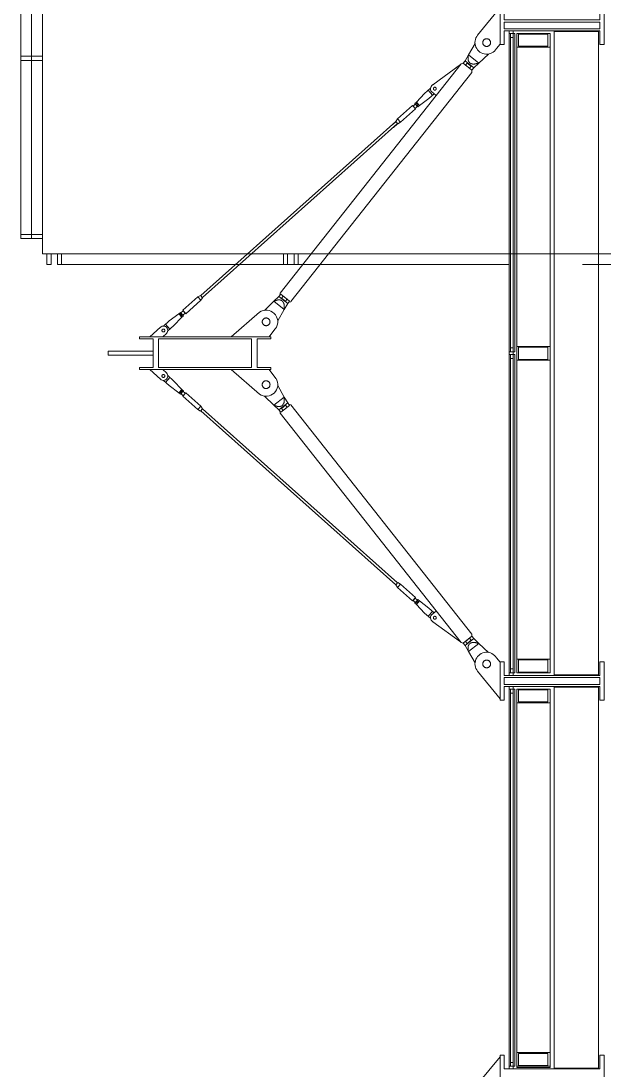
# Model space of a CAD drawing. Header units: inches. Extents: x -3410 to 5259, y -1080 to 3208.
# Drawn here: x -2204.5 to -2097.8, y 2561.6 to 2753.6 of the extents above; entities that cross this region are included whole.
import ezdxf

# ---------------------------------------------------------------- set-up
doc = ezdxf.new("R2010")
doc.units = ezdxf.units.IN
doc.header["$LTSCALE"] = 48
doc.header["$MEASUREMENT"] = 0
doc.layers.add('Venue-Walls and Doors', color=7, linetype='Continuous', lineweight=5)

msp = doc.modelspace()

# ---------------------------------------------------------------- linework, layer by layer
at = {"layer": 'Venue-Walls and Doors', "linetype": 'Continuous'}
for p, q in [((-2200.58, 2914.22), (-2200.58, 2710.97)), ((-2204.52, 2713.72), (-2204.52, 2911.72)), ((-2202.58, 2713.72), (-2202.58, 2911.72)), ((-2116.83, 2756), (-2120.96, 2750.95)), ((-2115.18, 2751.75), (-2114.43, 2751.75)), ((-2115.18, 2751.75), (-2115.18, 2633.75)), ((-2114.43, 2633.75), (-2114.43, 2751.75)), ((-2114.18, 2751.25), (-2115.18, 2751.25)), ((-2114.93, 2693), (-2114.93, 2751.25)), ((-2114.93, 2750.54), (-2114.43, 2750.54)), ((-2114.18, 2751.25), (-2114.18, 2693)), ((-2113.81, 2751.25), (-2107.68, 2751.25)), ((-2113.81, 2751.25), (-2113.81, 2634.24)), ((-2121.43, 2749.43), (-2122.64, 2747.34)), ((-2116.83, 2749.31), (-2117.5, 2748.5)), ((-2107.68, 2748.75), (-2113.81, 2748.75)), ((-2204.52, 2747.1), (-2200.58, 2747.1)), ((-2200.58, 2746.35), (-2204.52, 2746.35)), ((-2157.12, 2703.74), (-2123.99, 2745.69)), ((-2123.61, 2745.82), (-2123.99, 2745.69)), ((-2123.26, 2746.26), (-2123.6, 2745.82)), ((-2123.6, 2745.82), (-2122, 2744.55)), ((-2122.64, 2747.34), (-2123.26, 2746.26)), ((-2121.66, 2744.99), (-2123.26, 2746.26)), ((-2122.89, 2745.84), (-2123.17, 2745.48)), ((-2122.15, 2745.26), (-2122.89, 2745.84)), ((-2120.75, 2745.84), (-2122.65, 2747.35)), ((-2120.75, 2745.84), (-2121.66, 2744.99)), ((-2118.99, 2747.51), (-2120.75, 2745.84)), ((-2155.15, 2702.19), (-2122.02, 2744.16)), ((-2124.1, 2745.58), (-2129.13, 2741.89)), ((-2123.17, 2745.48), (-2122.43, 2744.9)), ((-2122.43, 2744.9), (-2122.15, 2745.26)), ((-2122, 2744.55), (-2122.02, 2744.15)), ((-2122, 2744.55), (-2121.66, 2744.99)), ((-2132.17, 2738.7), (-2130.66, 2740.29)), ((-2130.66, 2740.29), (-2129.58, 2741.25)), ((-2129.99, 2740.89), (-2129.19, 2740)), ((-2129.87, 2739.4), (-2128.91, 2740.25)), ((-2128.53, 2739.95), (-2129.39, 2740.63)), ((-2135.62, 2735.63), (-2132.87, 2738.08)), ((-2132.87, 2738.08), (-2132.31, 2737.46)), ((-2132.78, 2737.98), (-2132.36, 2738.36)), ((-2132.4, 2737.56), (-2132.78, 2737.98)), ((-2132.44, 2738.46), (-2132.17, 2738.7)), ((-2131.89, 2737.84), (-2132.44, 2738.46)), ((-2131.98, 2737.94), (-2132.4, 2737.56)), ((-2132.36, 2738.36), (-2131.98, 2737.94)), ((-2132.29, 2738.29), (-2132.07, 2738.49)), ((-2132.04, 2738.01), (-2132.29, 2738.29)), ((-2132.17, 2738.7), (-2131.62, 2738.08)), ((-2132.07, 2738.49), (-2131.82, 2738.21)), ((-2131.82, 2738.21), (-2132.04, 2738.01)), ((-2131.62, 2738.08), (-2131.89, 2737.84)), ((-2131.62, 2738.08), (-2129.87, 2739.4)), ((-2132.31, 2737.46), (-2135.06, 2735.01)), ((-2135.95, 2735.15), (-2171.64, 2703.31)), ((-2171.31, 2702.94), (-2135.62, 2734.78)), ((-2136.68, 2734.46), (-2135.93, 2735.13)), ((-2135.6, 2734.75), (-2136.35, 2734.08)), ((-2135.95, 2735.15), (-2135.62, 2735.63)), ((-2135.95, 2735.15), (-2135.58, 2734.73)), ((-2135.06, 2735.01), (-2135.62, 2735.63)), ((-2135.58, 2734.73), (-2135.06, 2735.01)), ((-2200.58, 2714.47), (-2204.52, 2714.47)), ((-2204.52, 2713.72), (-2200.58, 2713.72)), ((-2200.58, 2710.97), (-2013.83, 2710.97)), ((-2199.77, 2708.97), (-2199.77, 2710.97)), ((-2199.02, 2710.97), (-2199.02, 2708.97)), ((-2197.83, 2708.97), (-2197.83, 2710.97)), ((-2197.08, 2710.97), (-2197.08, 2708.97)), ((-2156.5, 2708.97), (-2156.5, 2710.97)), ((-2155.75, 2710.97), (-2155.75, 2708.97)), ((-2154.56, 2708.97), (-2154.56, 2710.97)), ((-2153.81, 2710.97), (-2153.81, 2708.97)), ((-2199.02, 2708.97), (-2199.77, 2708.97)), ((-2115.18, 2708.97), (-2197.83, 2708.97)), ((-2019.42, 2708.97), (-2101.79, 2708.97)), ((-2157.32, 2703.12), (-2156.98, 2703.55)), ((-2157.15, 2703.34), (-2157.12, 2703.74)), ((-2156.98, 2703.55), (-2155.37, 2702.28)), ((-2172.18, 2703.06), (-2174.93, 2700.61)), ((-2174.38, 2699.99), (-2171.63, 2702.44)), ((-2171.67, 2703.34), (-2172.18, 2703.06)), ((-2171.63, 2702.44), (-2172.18, 2703.06)), ((-2171.67, 2703.34), (-2171.29, 2702.91)), ((-2171.29, 2702.91), (-2171.63, 2702.44)), ((-2159.99, 2700.6), (-2158.23, 2702.26)), ((-2156.34, 2700.76), (-2158.24, 2702.27)), ((-2158.23, 2702.26), (-2157.32, 2703.12)), ((-2155.71, 2701.85), (-2157.32, 2703.12)), ((-2156.83, 2702.85), (-2156.55, 2703.21)), ((-2156.09, 2702.26), (-2156.83, 2702.85)), ((-2156.55, 2703.21), (-2155.81, 2702.62)), ((-2156.34, 2700.76), (-2155.71, 2701.85)), ((-2155.81, 2702.62), (-2156.09, 2702.26)), ((-2155.37, 2702.28), (-2155.71, 2701.85)), ((-2155.54, 2702.07), (-2155.16, 2702.18)), ((-2175.63, 2699.99), (-2177.38, 2698.67)), ((-2175.36, 2700.23), (-2175.62, 2699.99)), ((-2175.62, 2699.99), (-2175.07, 2699.37)), ((-2175.21, 2700.06), (-2175.43, 2699.87)), ((-2175.43, 2699.87), (-2175.17, 2699.58)), ((-2175.43, 2699.87), (-2174.95, 2699.78)), ((-2174.8, 2699.61), (-2175.36, 2700.23)), ((-2174.84, 2700.51), (-2175.27, 2700.13)), ((-2175.27, 2700.13), (-2174.89, 2699.71)), ((-2174.95, 2699.78), (-2175.21, 2700.06)), ((-2175.21, 2700.06), (-2175.17, 2699.58)), ((-2175.17, 2699.58), (-2174.95, 2699.78)), ((-2175.07, 2699.37), (-2174.8, 2699.61)), ((-2174.93, 2700.61), (-2174.38, 2699.99)), ((-2174.89, 2699.71), (-2174.46, 2700.09)), ((-2174.46, 2700.09), (-2174.84, 2700.51)), ((-2166.08, 2695.75), (-2160.86, 2700.25)), ((-2157.54, 2698.67), (-2156.34, 2700.76)), ((-2177.38, 2698.67), (-2178.46, 2697.71)), ((-2178.05, 2698.07), (-2177.26, 2697.18)), ((-2176.59, 2697.78), (-2177.66, 2696.83)), ((-2175.08, 2699.37), (-2176.59, 2697.78)), ((-2180.96, 2695.75), (-2178.98, 2697.52)), ((-2178.56, 2695.75), (-2177.89, 2696.34)), ((-2159.08, 2695.75), (-2157.86, 2697.37)), ((-2107.68, 2694), (-2113.81, 2694)), ((-2115.18, 2693), (-2114.18, 2693)), ((-2114.18, 2692.5), (-2115.18, 2692.5)), ((-2114.93, 2693.71), (-2114.43, 2693.71)), ((-2114.93, 2634.24), (-2114.93, 2692.5)), ((-2114.18, 2692.5), (-2114.18, 2634.24)), ((-2114.93, 2691.78), (-2114.43, 2691.78)), ((-2113.81, 2691.5), (-2107.68, 2691.5)), ((-2180.96, 2689.75), (-2178.98, 2687.98)), ((-2178.56, 2689.75), (-2177.89, 2689.15)), ((-2178.05, 2687.42), (-2177.26, 2688.31)), ((-2176.59, 2687.71), (-2177.66, 2688.67)), ((-2166.08, 2689.75), (-2160.86, 2685.25)), ((-2159.08, 2689.75), (-2157.86, 2688.12)), ((-2177.38, 2686.82), (-2178.46, 2687.78)), ((-2175.63, 2685.5), (-2177.38, 2686.82)), ((-2175.08, 2686.13), (-2176.59, 2687.71)), ((-2175.62, 2685.5), (-2175.07, 2686.12)), ((-2175.07, 2686.12), (-2174.8, 2685.88)), ((-2157.54, 2686.83), (-2156.34, 2684.73)), ((-2175.36, 2685.26), (-2175.62, 2685.5)), ((-2175.43, 2685.63), (-2175.17, 2685.91)), ((-2175.43, 2685.63), (-2174.95, 2685.72)), ((-2175.21, 2685.43), (-2175.43, 2685.63)), ((-2174.8, 2685.88), (-2175.36, 2685.26)), ((-2175.27, 2685.36), (-2174.89, 2685.78)), ((-2174.84, 2684.98), (-2175.27, 2685.36)), ((-2175.21, 2685.43), (-2175.17, 2685.91)), ((-2174.95, 2685.72), (-2175.21, 2685.43)), ((-2175.17, 2685.91), (-2174.95, 2685.72)), ((-2174.93, 2684.88), (-2174.38, 2685.5)), ((-2172.18, 2682.43), (-2174.93, 2684.88)), ((-2174.89, 2685.78), (-2174.46, 2685.41)), ((-2174.46, 2685.41), (-2174.84, 2684.98)), ((-2174.38, 2685.5), (-2171.63, 2683.06)), ((-2159.99, 2684.9), (-2158.23, 2683.24)), ((-2156.34, 2684.73), (-2158.24, 2683.23)), ((-2156.34, 2684.73), (-2155.71, 2683.65)), ((-2171.63, 2683.06), (-2172.18, 2682.43)), ((-2171.67, 2682.15), (-2172.18, 2682.43)), ((-2171.67, 2682.15), (-2171.29, 2682.58)), ((-2171.29, 2682.58), (-2171.63, 2683.06)), ((-2171.31, 2682.55), (-2135.62, 2650.71)), ((-2158.23, 2683.24), (-2157.32, 2682.38)), ((-2155.71, 2683.65), (-2157.32, 2682.38)), ((-2157.32, 2682.38), (-2156.98, 2681.94)), ((-2156.98, 2681.94), (-2155.37, 2683.21)), ((-2156.09, 2683.23), (-2156.83, 2682.65)), ((-2156.83, 2682.65), (-2156.55, 2682.29)), ((-2156.55, 2682.29), (-2155.81, 2682.87)), ((-2155.81, 2682.87), (-2156.09, 2683.23)), ((-2155.37, 2683.21), (-2155.71, 2683.65)), ((-2155.54, 2683.43), (-2155.16, 2683.31)), ((-2155.15, 2683.3), (-2122.02, 2641.34)), ((-2135.95, 2650.34), (-2171.64, 2682.18)), ((-2157.15, 2682.15), (-2157.12, 2681.75)), ((-2157.12, 2681.75), (-2123.99, 2639.8)), ((-2136.68, 2651.04), (-2135.93, 2650.37)), ((-2135.6, 2650.74), (-2136.35, 2651.41)), ((-2135.95, 2650.34), (-2135.58, 2650.76)), ((-2135.95, 2650.34), (-2135.62, 2649.86)), ((-2135.06, 2650.48), (-2135.62, 2649.86)), ((-2135.62, 2649.86), (-2132.87, 2647.41)), ((-2135.58, 2650.76), (-2135.06, 2650.48)), ((-2132.31, 2648.03), (-2135.06, 2650.48)), ((-2132.87, 2647.41), (-2132.31, 2648.03)), ((-2132.4, 2647.94), (-2132.78, 2647.51)), ((-2131.98, 2647.56), (-2132.4, 2647.94)), ((-2132.78, 2647.51), (-2132.36, 2647.13)), ((-2131.89, 2647.65), (-2132.44, 2647.03)), ((-2132.44, 2647.03), (-2132.17, 2646.79)), ((-2132.36, 2647.13), (-2131.98, 2647.56)), ((-2132.04, 2647.49), (-2132.29, 2647.2)), ((-2132.29, 2647.2), (-2132.07, 2647)), ((-2132.17, 2646.79), (-2131.62, 2647.41)), ((-2132.17, 2646.79), (-2130.66, 2645.2)), ((-2132.07, 2647), (-2131.82, 2647.29)), ((-2131.82, 2647.29), (-2132.04, 2647.49)), ((-2131.62, 2647.41), (-2131.89, 2647.65)), ((-2131.62, 2647.41), (-2129.87, 2646.09)), ((-2129.87, 2646.09), (-2128.91, 2645.24)), ((-2130.66, 2645.2), (-2129.58, 2644.24)), ((-2129.99, 2644.6), (-2129.19, 2645.49)), ((-2128.53, 2645.54), (-2129.39, 2644.87)), ((-2124.1, 2639.92), (-2129.13, 2643.61)), ((-2123.6, 2639.67), (-2122, 2640.94)), ((-2121.66, 2640.51), (-2123.26, 2639.24)), ((-2123.17, 2640.01), (-2122.43, 2640.6)), ((-2122.89, 2639.65), (-2123.17, 2640.01)), ((-2122.15, 2640.24), (-2122.89, 2639.65)), ((-2122.43, 2640.6), (-2122.15, 2640.24)), ((-2122, 2640.94), (-2122.02, 2641.34)), ((-2122, 2640.94), (-2121.66, 2640.51)), ((-2120.75, 2639.65), (-2121.66, 2640.51)), ((-2123.61, 2639.68), (-2123.99, 2639.8)), ((-2123.26, 2639.24), (-2123.6, 2639.67)), ((-2122.64, 2638.15), (-2123.26, 2639.24)), ((-2120.75, 2639.65), (-2122.65, 2638.15)), ((-2121.43, 2636.06), (-2122.64, 2638.15)), ((-2118.99, 2637.99), (-2120.75, 2639.65)), ((-2116.83, 2636.18), (-2117.5, 2637)), ((-2107.68, 2636.74), (-2113.81, 2636.74)), ((-2116.83, 2629.5), (-2120.96, 2634.54)), ((-2114.18, 2634.24), (-2115.18, 2634.24)), ((-2114.43, 2634.96), (-2114.93, 2634.96)), ((-2115.18, 2631.75), (-2114.43, 2631.75)), ((-2115.18, 2631.75), (-2115.18, 2561.75)), ((-2114.18, 2631.25), (-2115.18, 2631.25)), ((-2114.93, 2562.24), (-2114.93, 2631.25)), ((-2114.93, 2630.54), (-2114.43, 2630.54)), ((-2114.43, 2561.75), (-2114.43, 2631.75)), ((-2114.18, 2631.25), (-2114.18, 2562.24)), ((-2113.81, 2631.25), (-2107.68, 2631.25)), ((-2107.68, 2628.75), (-2113.81, 2628.75)), ((-2116.83, 2564), (-2120.96, 2558.95)), ((-2107.68, 2564.74), (-2113.81, 2564.74)), ((-2114.18, 2562.24), (-2115.18, 2562.24)), ((-2114.43, 2562.96), (-2114.93, 2562.96)), ((-2113.81, 2562.24), (-2107.68, 2562.24))]:
    msp.add_line(p, q, dxfattribs=at)
at = {"layer": 'Venue-Walls and Doors', "linetype": 'Continuous', "flags": 128}
for points in [[(-2097.83, 2756.25), (-2098.58, 2756.25), (-2098.58, 2753.75), (-2116.08, 2753.75), (-2116.08, 2756.25), (-2116.83, 2756.25), (-2116.83, 2749.25), (-2116.08, 2749.25), (-2116.08, 2751.75), (-2098.58, 2751.75), (-2098.58, 2749.25), (-2097.83, 2749.25), (-2097.83, 2756.25)], [(-2116.08, 2752.12), (-2116.08, 2753.37), (-2098.58, 2753.37), (-2098.58, 2752.12), (-2116.08, 2752.12)], [(-2113.81, 2634.24), (-2107.68, 2634.24), (-2107.68, 2751.25)], [(-2180.33, 2692.4), (-2188.58, 2692.4), (-2188.58, 2693.15), (-2180.33, 2693.15)], [(-2097.83, 2636.25), (-2098.58, 2636.25), (-2098.58, 2633.75), (-2116.08, 2633.75), (-2116.08, 2636.25), (-2116.83, 2636.25), (-2116.83, 2629.25), (-2116.08, 2629.25), (-2116.08, 2631.75), (-2098.58, 2631.75), (-2098.58, 2629.25), (-2097.83, 2629.25), (-2097.83, 2636.25)], [(-2116.08, 2632.12), (-2116.08, 2633.37), (-2098.58, 2633.37), (-2098.58, 2632.12), (-2116.08, 2632.12)], [(-2107.68, 2631.25), (-2107.68, 2562), (-2113.81, 2562), (-2113.81, 2631.25)], [(-2097.83, 2557.25), (-2098.58, 2557.25), (-2098.58, 2559.75), (-2116.08, 2559.75), (-2116.08, 2557.25), (-2116.83, 2557.25), (-2116.83, 2564.25), (-2116.08, 2564.25), (-2116.08, 2561.75), (-2098.58, 2561.75), (-2098.58, 2564.25), (-2097.83, 2564.25), (-2097.83, 2557.25)]]:
    msp.add_lwpolyline(points, dxfattribs=at)
for points in [[(-2106.96, 2633.87), (-2098.83, 2633.87), (-2098.83, 2751.63), (-2106.96, 2751.63)], [(-2118.6, 2749.61), (-2118.61, 2749.54), (-2118.62, 2749.47), (-2118.63, 2749.4), (-2118.66, 2749.34), (-2118.69, 2749.27), (-2118.72, 2749.21), (-2118.76, 2749.16), (-2118.81, 2749.11), (-2118.86, 2749.06), (-2118.92, 2749.02), (-2118.98, 2748.98), (-2119.04, 2748.95), (-2119.1, 2748.93), (-2119.17, 2748.91), (-2119.24, 2748.9), (-2119.31, 2748.9), (-2119.38, 2748.9), (-2119.45, 2748.91), (-2119.52, 2748.93), (-2119.58, 2748.95), (-2119.64, 2748.98), (-2119.7, 2749.02), (-2119.76, 2749.06), (-2119.81, 2749.11), (-2119.86, 2749.16), (-2119.9, 2749.21), (-2119.94, 2749.27), (-2119.97, 2749.34), (-2119.99, 2749.4), (-2120.01, 2749.47), (-2120.02, 2749.54), (-2120.02, 2749.61), (-2120.02, 2749.68), (-2120.01, 2749.74), (-2119.99, 2749.81), (-2119.97, 2749.88), (-2119.94, 2749.94), (-2119.9, 2750), (-2119.86, 2750.06), (-2119.81, 2750.11), (-2119.76, 2750.15), (-2119.7, 2750.2), (-2119.64, 2750.23), (-2119.58, 2750.26), (-2119.52, 2750.28), (-2119.45, 2750.3), (-2119.38, 2750.31), (-2119.31, 2750.32), (-2119.24, 2750.31), (-2119.17, 2750.3), (-2119.1, 2750.28), (-2119.04, 2750.26), (-2118.98, 2750.23), (-2118.92, 2750.2), (-2118.86, 2750.15), (-2118.81, 2750.11), (-2118.76, 2750.06), (-2118.72, 2750), (-2118.69, 2749.94), (-2118.66, 2749.88), (-2118.63, 2749.81), (-2118.62, 2749.74), (-2118.61, 2749.68)], [(-2113.49, 2751.12), (-2108.12, 2751.12), (-2108.12, 2748.95), (-2113.49, 2748.95)], [(-2128.52, 2741.16), (-2128.52, 2741.14), (-2128.52, 2741.11), (-2128.53, 2741.08), (-2128.54, 2741.06), (-2128.55, 2741.04), (-2128.56, 2741.01), (-2128.58, 2740.99), (-2128.59, 2740.97), (-2128.61, 2740.95), (-2128.64, 2740.94), (-2128.66, 2740.92), (-2128.68, 2740.91), (-2128.71, 2740.9), (-2128.73, 2740.9), (-2128.76, 2740.89), (-2128.79, 2740.89), (-2128.81, 2740.89), (-2128.84, 2740.9), (-2128.86, 2740.9), (-2128.89, 2740.91), (-2128.91, 2740.92), (-2128.94, 2740.94), (-2128.96, 2740.95), (-2128.98, 2740.97), (-2128.99, 2740.99), (-2129.01, 2741.01), (-2129.02, 2741.04), (-2129.04, 2741.06), (-2129.04, 2741.08), (-2129.05, 2741.11), (-2129.05, 2741.14), (-2129.06, 2741.16), (-2129.05, 2741.19), (-2129.05, 2741.22), (-2129.04, 2741.24), (-2129.04, 2741.27), (-2129.02, 2741.29), (-2129.01, 2741.31), (-2128.99, 2741.33), (-2128.98, 2741.35), (-2128.96, 2741.37), (-2128.94, 2741.39), (-2128.91, 2741.4), (-2128.89, 2741.41), (-2128.86, 2741.42), (-2128.84, 2741.43), (-2128.81, 2741.43), (-2128.79, 2741.43), (-2128.76, 2741.43), (-2128.73, 2741.43), (-2128.71, 2741.42), (-2128.68, 2741.41), (-2128.66, 2741.4), (-2128.64, 2741.39), (-2128.61, 2741.37), (-2128.59, 2741.35), (-2128.58, 2741.33), (-2128.56, 2741.31), (-2128.55, 2741.29), (-2128.54, 2741.27), (-2128.53, 2741.24), (-2128.52, 2741.22), (-2128.52, 2741.19)], [(-2158.95, 2698.49), (-2158.96, 2698.42), (-2158.97, 2698.36), (-2158.98, 2698.29), (-2159.01, 2698.22), (-2159.04, 2698.16), (-2159.07, 2698.1), (-2159.11, 2698.04), (-2159.16, 2697.99), (-2159.21, 2697.95), (-2159.27, 2697.9), (-2159.33, 2697.87), (-2159.39, 2697.84), (-2159.46, 2697.82), (-2159.52, 2697.8), (-2159.59, 2697.79), (-2159.66, 2697.79), (-2159.73, 2697.79), (-2159.8, 2697.8), (-2159.87, 2697.82), (-2159.93, 2697.84), (-2160, 2697.87), (-2160.06, 2697.9), (-2160.11, 2697.95), (-2160.16, 2697.99), (-2160.21, 2698.04), (-2160.25, 2698.1), (-2160.29, 2698.16), (-2160.32, 2698.22), (-2160.34, 2698.29), (-2160.36, 2698.36), (-2160.37, 2698.42), (-2160.37, 2698.49), (-2160.37, 2698.56), (-2160.36, 2698.63), (-2160.34, 2698.7), (-2160.32, 2698.77), (-2160.29, 2698.83), (-2160.25, 2698.89), (-2160.21, 2698.94), (-2160.16, 2699), (-2160.11, 2699.04), (-2160.06, 2699.08), (-2160, 2699.12), (-2159.93, 2699.15), (-2159.87, 2699.17), (-2159.8, 2699.19), (-2159.73, 2699.2), (-2159.66, 2699.2), (-2159.59, 2699.2), (-2159.52, 2699.19), (-2159.46, 2699.17), (-2159.39, 2699.15), (-2159.33, 2699.12), (-2159.27, 2699.08), (-2159.21, 2699.04), (-2159.16, 2699), (-2159.11, 2698.94), (-2159.07, 2698.89), (-2159.04, 2698.83), (-2159.01, 2698.77), (-2158.98, 2698.7), (-2158.97, 2698.63), (-2158.96, 2698.56)], [(-2158.83, 2695.37), (-2158.83, 2695.75), (-2182.83, 2695.75), (-2182.83, 2695.37), (-2180.33, 2695.37), (-2180.33, 2690.12), (-2182.83, 2690.12), (-2182.83, 2689.75), (-2158.83, 2689.75), (-2158.83, 2690.12), (-2161.33, 2690.12), (-2161.33, 2695.37)], [(-2178.19, 2696.91), (-2178.19, 2696.88), (-2178.2, 2696.86), (-2178.2, 2696.83), (-2178.21, 2696.81), (-2178.22, 2696.78), (-2178.24, 2696.76), (-2178.25, 2696.74), (-2178.27, 2696.72), (-2178.29, 2696.7), (-2178.31, 2696.69), (-2178.33, 2696.67), (-2178.36, 2696.66), (-2178.38, 2696.65), (-2178.41, 2696.65), (-2178.43, 2696.64), (-2178.46, 2696.64), (-2178.49, 2696.64), (-2178.51, 2696.65), (-2178.54, 2696.65), (-2178.56, 2696.66), (-2178.59, 2696.67), (-2178.61, 2696.69), (-2178.63, 2696.7), (-2178.65, 2696.72), (-2178.67, 2696.74), (-2178.69, 2696.76), (-2178.7, 2696.78), (-2178.71, 2696.81), (-2178.72, 2696.83), (-2178.73, 2696.86), (-2178.73, 2696.88), (-2178.73, 2696.91), (-2178.73, 2696.94), (-2178.73, 2696.96), (-2178.72, 2696.99), (-2178.71, 2697.01), (-2178.7, 2697.04), (-2178.69, 2697.06), (-2178.67, 2697.08), (-2178.65, 2697.1), (-2178.63, 2697.12), (-2178.61, 2697.13), (-2178.59, 2697.15), (-2178.56, 2697.16), (-2178.54, 2697.17), (-2178.51, 2697.18), (-2178.49, 2697.18), (-2178.46, 2697.18), (-2178.43, 2697.18), (-2178.41, 2697.18), (-2178.38, 2697.17), (-2178.36, 2697.16), (-2178.33, 2697.15), (-2178.31, 2697.13), (-2178.29, 2697.12), (-2178.27, 2697.1), (-2178.25, 2697.08), (-2178.24, 2697.06), (-2178.22, 2697.04), (-2178.21, 2697.01), (-2178.2, 2696.99), (-2178.2, 2696.96), (-2178.19, 2696.94)], [(-2179.33, 2695.37), (-2162.33, 2695.37), (-2162.33, 2690.12), (-2179.33, 2690.12)], [(-2113.49, 2693.86), (-2108.12, 2693.86), (-2108.12, 2691.63), (-2113.49, 2691.63)], [(-2178.19, 2688.58), (-2178.19, 2688.56), (-2178.2, 2688.53), (-2178.2, 2688.5), (-2178.21, 2688.48), (-2178.22, 2688.46), (-2178.24, 2688.43), (-2178.25, 2688.41), (-2178.27, 2688.39), (-2178.29, 2688.37), (-2178.31, 2688.36), (-2178.33, 2688.35), (-2178.36, 2688.33), (-2178.38, 2688.32), (-2178.41, 2688.32), (-2178.43, 2688.31), (-2178.46, 2688.31), (-2178.49, 2688.31), (-2178.51, 2688.32), (-2178.54, 2688.32), (-2178.56, 2688.33), (-2178.59, 2688.35), (-2178.61, 2688.36), (-2178.63, 2688.37), (-2178.65, 2688.39), (-2178.67, 2688.41), (-2178.69, 2688.43), (-2178.7, 2688.46), (-2178.71, 2688.48), (-2178.72, 2688.5), (-2178.73, 2688.53), (-2178.73, 2688.56), (-2178.73, 2688.58), (-2178.73, 2688.61), (-2178.73, 2688.64), (-2178.72, 2688.66), (-2178.71, 2688.69), (-2178.7, 2688.71), (-2178.69, 2688.73), (-2178.67, 2688.75), (-2178.65, 2688.77), (-2178.63, 2688.79), (-2178.61, 2688.81), (-2178.59, 2688.82), (-2178.56, 2688.83), (-2178.54, 2688.84), (-2178.51, 2688.85), (-2178.49, 2688.85), (-2178.46, 2688.85), (-2178.43, 2688.85), (-2178.41, 2688.85), (-2178.38, 2688.84), (-2178.36, 2688.83), (-2178.33, 2688.82), (-2178.31, 2688.81), (-2178.29, 2688.79), (-2178.27, 2688.77), (-2178.25, 2688.75), (-2178.24, 2688.73), (-2178.22, 2688.71), (-2178.21, 2688.69), (-2178.2, 2688.66), (-2178.2, 2688.64), (-2178.19, 2688.61)], [(-2158.95, 2687), (-2158.96, 2686.93), (-2158.97, 2686.86), (-2158.98, 2686.79), (-2159.01, 2686.73), (-2159.04, 2686.67), (-2159.07, 2686.61), (-2159.11, 2686.55), (-2159.16, 2686.5), (-2159.21, 2686.45), (-2159.27, 2686.41), (-2159.33, 2686.37), (-2159.39, 2686.34), (-2159.46, 2686.32), (-2159.52, 2686.3), (-2159.59, 2686.29), (-2159.66, 2686.29), (-2159.73, 2686.29), (-2159.8, 2686.3), (-2159.87, 2686.32), (-2159.93, 2686.34), (-2160, 2686.37), (-2160.06, 2686.41), (-2160.11, 2686.45), (-2160.16, 2686.5), (-2160.21, 2686.55), (-2160.25, 2686.61), (-2160.29, 2686.67), (-2160.32, 2686.73), (-2160.34, 2686.79), (-2160.36, 2686.86), (-2160.37, 2686.93), (-2160.37, 2687), (-2160.37, 2687.07), (-2160.36, 2687.14), (-2160.34, 2687.21), (-2160.32, 2687.27), (-2160.29, 2687.33), (-2160.25, 2687.39), (-2160.21, 2687.45), (-2160.16, 2687.5), (-2160.11, 2687.55), (-2160.06, 2687.59), (-2160, 2687.62), (-2159.93, 2687.65), (-2159.87, 2687.68), (-2159.8, 2687.69), (-2159.73, 2687.7), (-2159.66, 2687.71), (-2159.59, 2687.7), (-2159.52, 2687.69), (-2159.46, 2687.68), (-2159.39, 2687.65), (-2159.33, 2687.62), (-2159.27, 2687.59), (-2159.21, 2687.55), (-2159.16, 2687.5), (-2159.11, 2687.45), (-2159.07, 2687.39), (-2159.04, 2687.33), (-2159.01, 2687.27), (-2158.98, 2687.21), (-2158.97, 2687.14), (-2158.96, 2687.07)], [(-2128.52, 2644.33), (-2128.52, 2644.3), (-2128.52, 2644.28), (-2128.53, 2644.25), (-2128.54, 2644.23), (-2128.55, 2644.2), (-2128.56, 2644.18), (-2128.58, 2644.16), (-2128.59, 2644.14), (-2128.61, 2644.12), (-2128.64, 2644.11), (-2128.66, 2644.09), (-2128.68, 2644.08), (-2128.71, 2644.07), (-2128.73, 2644.07), (-2128.76, 2644.06), (-2128.79, 2644.06), (-2128.81, 2644.06), (-2128.84, 2644.07), (-2128.86, 2644.07), (-2128.89, 2644.08), (-2128.91, 2644.09), (-2128.94, 2644.11), (-2128.96, 2644.12), (-2128.98, 2644.14), (-2128.99, 2644.16), (-2129.01, 2644.18), (-2129.02, 2644.2), (-2129.04, 2644.23), (-2129.04, 2644.25), (-2129.05, 2644.28), (-2129.05, 2644.3), (-2129.06, 2644.33), (-2129.05, 2644.36), (-2129.05, 2644.38), (-2129.04, 2644.41), (-2129.04, 2644.43), (-2129.02, 2644.46), (-2129.01, 2644.48), (-2128.99, 2644.5), (-2128.98, 2644.52), (-2128.96, 2644.54), (-2128.94, 2644.56), (-2128.91, 2644.57), (-2128.89, 2644.58), (-2128.86, 2644.59), (-2128.84, 2644.6), (-2128.81, 2644.6), (-2128.79, 2644.6), (-2128.76, 2644.6), (-2128.73, 2644.6), (-2128.71, 2644.59), (-2128.68, 2644.58), (-2128.66, 2644.57), (-2128.64, 2644.56), (-2128.61, 2644.54), (-2128.59, 2644.52), (-2128.58, 2644.5), (-2128.56, 2644.48), (-2128.55, 2644.46), (-2128.54, 2644.43), (-2128.53, 2644.41), (-2128.52, 2644.38), (-2128.52, 2644.36)], [(-2118.6, 2635.89), (-2118.61, 2635.82), (-2118.62, 2635.75), (-2118.63, 2635.68), (-2118.66, 2635.62), (-2118.69, 2635.55), (-2118.72, 2635.49), (-2118.76, 2635.44), (-2118.81, 2635.39), (-2118.86, 2635.34), (-2118.92, 2635.3), (-2118.98, 2635.26), (-2119.04, 2635.23), (-2119.1, 2635.21), (-2119.17, 2635.19), (-2119.24, 2635.18), (-2119.31, 2635.18), (-2119.38, 2635.18), (-2119.45, 2635.19), (-2119.52, 2635.21), (-2119.58, 2635.23), (-2119.64, 2635.26), (-2119.7, 2635.3), (-2119.76, 2635.34), (-2119.81, 2635.39), (-2119.86, 2635.44), (-2119.9, 2635.49), (-2119.94, 2635.55), (-2119.97, 2635.62), (-2119.99, 2635.68), (-2120.01, 2635.75), (-2120.02, 2635.82), (-2120.02, 2635.89), (-2120.02, 2635.96), (-2120.01, 2636.03), (-2119.99, 2636.09), (-2119.97, 2636.16), (-2119.94, 2636.22), (-2119.9, 2636.28), (-2119.86, 2636.34), (-2119.81, 2636.39), (-2119.76, 2636.44), (-2119.7, 2636.48), (-2119.64, 2636.51), (-2119.58, 2636.54), (-2119.52, 2636.57), (-2119.45, 2636.58), (-2119.38, 2636.59), (-2119.31, 2636.6), (-2119.24, 2636.59), (-2119.17, 2636.58), (-2119.1, 2636.57), (-2119.04, 2636.54), (-2118.98, 2636.51), (-2118.92, 2636.48), (-2118.86, 2636.44), (-2118.81, 2636.39), (-2118.76, 2636.34), (-2118.72, 2636.28), (-2118.69, 2636.22), (-2118.66, 2636.16), (-2118.63, 2636.09), (-2118.62, 2636.03), (-2118.61, 2635.96)], [(-2113.49, 2636.61), (-2108.12, 2636.61), (-2108.12, 2634.38), (-2113.49, 2634.38)], [(-2113.49, 2631.12), (-2108.12, 2631.12), (-2108.12, 2628.95), (-2113.49, 2628.95)], [(-2106.96, 2561.87), (-2098.83, 2561.87), (-2098.83, 2631.63), (-2106.96, 2631.63)], [(-2113.49, 2564.61), (-2108.12, 2564.61), (-2108.12, 2562.38), (-2113.49, 2562.38)]]:
    msp.add_lwpolyline(points, close=True, dxfattribs=at)
at = {"layer": 'Venue-Walls and Doors', "linetype": 'Continuous'}
for centre, radius, start, end in [((-2119.31, 2749.61), 2.13, 140.7087, 328.5467), ((-2128.78, 2741.16), 0.804, 105.8866, 221.363), ((-2159.66, 2698.49), 2.13, 328.1118, 124.4219), ((-2178.46, 2696.91), 0.803, 315.2017, 137.3712), ((-2178.46, 2688.59), 0.803, 222.6288, 44.7983), ((-2159.66, 2687), 2.13, 235.5775, 31.8737), ((-2128.78, 2644.33), 0.804, 138.5795, 254.1143), ((-2119.31, 2635.89), 2.13, 31.4398, 219.2739)]:
    msp.add_arc(centre, radius, start, end, dxfattribs=at)
for points, knots in [([(-2120.75, 2745.84), (-2121.18, 2745.74), (-2121.7, 2745.65), (-2121.88, 2745.68), (-2122.08, 2745.74), (-2122.18, 2745.77), (-2122.39, 2745.85), (-2122.51, 2746.03), (-2122.57, 2746.12), (-2122.66, 2746.29), (-2122.71, 2746.46), (-2122.7, 2746.94), (-2122.65, 2747.35)], [0, 0, 0, 0.100039, 0.200077, 0.300116, 0.400154, 0.400154, 0.600153, 0.600153, 0.700115, 0.800077, 0.900038, 1, 1, 1]), ([(-2156.34, 2700.76), (-2156.33, 2701.65), (-2156.41, 2701.82), (-2156.44, 2701.9), (-2156.54, 2702.08), (-2156.67, 2702.27), (-2156.83, 2702.4), (-2157.03, 2702.47), (-2157.22, 2702.52), (-2157.39, 2702.54), (-2157.86, 2702.41), (-2158.24, 2702.27)], [0, 0, 0, 0.20005, 0.20005, 0.300044, 0.400037, 0.500031, 0.600025, 0.700019, 0.800012, 0.900006, 1, 1, 1]), ([(-2156.34, 2684.73), (-2156.34, 2684.29), (-2156.37, 2683.76), (-2156.41, 2683.67), (-2156.44, 2683.59), (-2156.54, 2683.41), (-2156.67, 2683.22), (-2156.83, 2683.09), (-2157.03, 2683.02), (-2157.22, 2682.98), (-2157.39, 2682.96), (-2157.86, 2683.09), (-2158.24, 2683.23)], [0, 0, 0, 0.100025, 0.20005, 0.20005, 0.300044, 0.400037, 0.500031, 0.600025, 0.700019, 0.800012, 0.900006, 1, 1, 1]), ([(-2120.75, 2639.65), (-2121.18, 2639.75), (-2121.7, 2639.84), (-2121.79, 2639.83), (-2121.88, 2639.81), (-2122.08, 2639.76), (-2122.29, 2639.68), (-2122.45, 2639.55), (-2122.57, 2639.37), (-2122.66, 2639.2), (-2122.71, 2639.04), (-2122.7, 2638.55), (-2122.65, 2638.15)], [0, 0, 0, 0.10001, 0.200021, 0.200021, 0.300018, 0.400016, 0.500013, 0.60001, 0.700008, 0.800005, 0.900003, 1, 1, 1])]:
    msp.add_open_spline(points, degree=2, knots=knots, dxfattribs=at)

doc.saveas('drawing.dxf')
